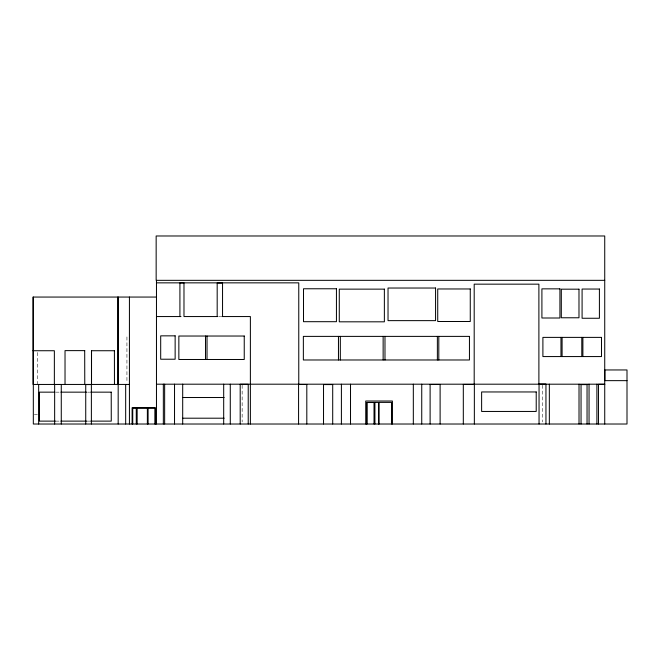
<?xml version="1.0" encoding="UTF-8"?>
<svg xmlns="http://www.w3.org/2000/svg" width="660" height="660" viewBox="0 0 660 660"><rect width="100%" height="100%" fill="white"/><g stroke="black" fill="none" stroke-linecap="round" stroke-linejoin="round"><path stroke-width="0.49" stroke-dasharray="3.3 2.47" d="M218.74 316.552L220.778 316.552M55.778 392.155L59.928 392.155M87.607 392.155L89.702 392.155M34.345 414.645L37.422 414.645M55.778 421.121L60.456 421.121M86.955 421.121L89.999 421.121M542.264 385.217L542.264 421.979M242.146 385.217L242.146 421.979M126.934 336.905L126.934 381.356M37.422 352.481L37.422 384.07"/><path stroke-width="0.99" d="M604.733 280.335L156.156 280.335L156.156 235.983L604.733 235.983L604.733 424.017M156.469 282.851L298.765 282.851L298.765 384.194M156.469 297.058L33 297.058L33.058 384.458L129.426 384.433M156.469 316.552L180.972 316.552M217.717 316.552L183.983 316.552L183.983 282.892L179.916 282.892L179.916 316.552M221.801 316.552L250.379 316.552L250.379 424.017M84.769 350.625L65.026 350.625L65.026 384.458M33 350.732L54.359 350.732L54.359 384.458M114.46 350.732L91.476 350.732L91.476 384.458M604.733 380.647L627 380.647M156.469 384.194L604.733 384.194M604.733 384.326L598.463 384.326L598.463 424.017M54.797 392.155L39.352 392.155L39.402 421.121L55.44 421.121M60.91 392.155L86.625 392.155M90.684 392.155L111.268 392.155M182.787 397.518L224.169 397.518M182.787 418.201L224.169 418.201M60.91 421.121L86.575 421.121M90.684 421.121L111.268 421.121L111.218 392.155M604.873 380.647L604.873 369.955L627 369.955L627 424.017L33.322 424.017L33.322 297.058M596.887 384.194L596.887 424.017M589.05 384.194L589.05 424.017M587.045 424.017L587.045 384.607L581.047 384.607L581.047 424.017M582.887 337.384L582.887 356.565M581.79 337.384L581.79 356.565M579.018 384.194L579.018 424.017M562.089 337.384L562.089 356.565M560.967 337.384L560.967 356.565M549.343 384.194L549.343 424.017M545.952 424.017L545.952 384.013L539.047 384.013L539.047 424.017M538.89 384.194L538.89 284.163L474.193 284.163L474.193 384.194M474.35 424.017L474.35 384.433L463.312 384.433L463.312 424.017M440.113 424.017L440.113 384.466L430.114 384.466L430.114 424.017M438.801 336.385L438.801 359.98M437.374 336.385L437.374 359.98M421.74 384.194L421.74 424.017M413.325 384.194L413.325 424.017M392.395 424.017L392.395 401.016L365.739 401.016L365.739 424.017M391.57 424.017L391.57 402.385L379.12 402.385L379.12 424.017M384.986 336.385L384.986 359.98M383.138 336.385L383.138 359.98M378.51 424.017L378.51 402.418L366.943 402.418L366.943 424.017M374.921 424.017L374.921 402.526L366.762 402.526L366.762 424.017M374.03 402.526L374.03 424.017M350.518 384.194L350.518 424.017M341.401 384.194L341.401 424.017M340.329 336.385L340.329 359.98M338.464 336.385L338.464 359.98M332.706 424.017L332.706 384.574L323.524 384.574L323.524 424.017M306.809 424.017L306.809 384.499L298.576 384.499L298.576 424.017M248.226 424.017L248.226 384.293L240.199 384.293L240.199 424.017M230.282 384.186L230.282 424.017M223.69 384.186L223.69 424.017M222.544 316.552L222.544 283.033L217.181 283.033L217.181 316.552M207.034 336.031L207.034 359.486M205.524 336.031L205.524 359.486M182.696 384.153L182.696 424.017M174.529 384.153L174.529 424.017M164.645 384.194L164.645 424.017M163.342 384.153L163.342 424.017M156.469 280.335L156.469 424.017M155.471 424.017L155.471 407.748L132.115 407.748L132.115 424.017M154.894 424.017L154.894 408.136L148.088 408.136L148.088 424.017M147.37 424.017L147.37 408.136L137.148 408.136L137.148 424.017M136.282 424.017L136.282 408.136L132.734 408.136L132.734 424.017M129.426 297.058L129.426 424.017M125.672 384.433L125.672 424.017M118.173 297.058L118.173 424.017M117.851 297.058L117.851 384.458M114.403 350.732L114.46 384.458M91.534 350.732L91.534 384.458M91.377 424.017L91.377 384.574L85.734 384.574L85.734 424.017M84.694 350.625L84.769 384.458M61.273 424.017L61.273 384.499L54.648 384.499L54.648 424.017M38.668 384.466L38.668 424.017M435.575 288.032L388.03 288.032L388.03 320.636L435.575 320.636L435.575 288.032M336.435 288.766L303.509 288.766L303.509 321.692L336.435 321.692L336.435 288.766M559.928 288.849L541.909 288.849L541.909 318.004L559.928 318.004L559.928 288.849M470.266 288.964L437.728 288.964L437.728 321.494L470.266 321.494L470.266 288.964M599.404 289.047L582.087 289.047L582.087 318.26L599.404 318.26L599.404 289.047M384.367 289.138L339.281 289.138L339.281 321.816L384.367 321.816L384.367 289.138M578.985 289.179L561.313 289.179L561.313 317.774L578.985 317.774L578.985 289.179M175.139 335.849L160.694 335.849L160.694 359.221L175.139 359.221L175.139 335.849M244.241 336.031L178.852 336.031L178.852 359.486L244.241 359.486L244.241 336.031M469.45 336.385L303.361 336.385L303.361 359.98L469.45 359.98L469.45 336.385M601.491 337.384L542.899 337.384L542.899 356.565L601.491 356.565L601.491 337.384M536.217 391.957L481.627 391.957L481.627 411.452L536.217 411.452L536.217 391.957"/></g></svg>
